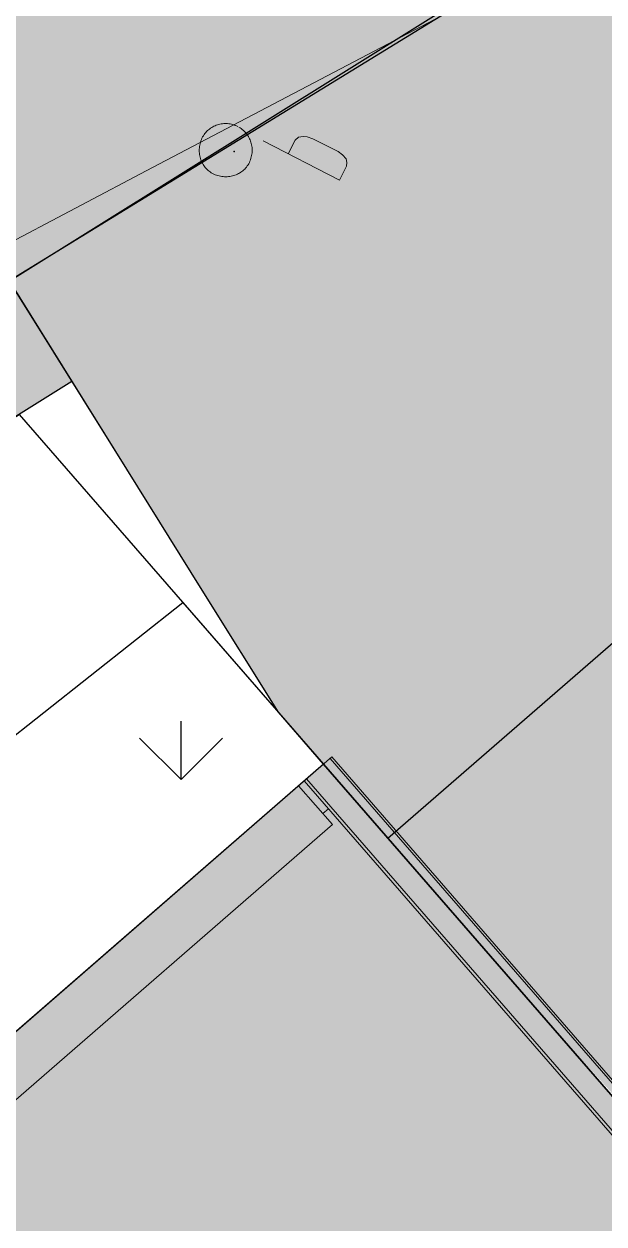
# Model space of a CAD drawing. Header units: metres. Extents: x 3 to 509016, y 4 to 6969473.
# Drawn here: x 507765.494 to 507767.853, y 6967253.572 to 6967258.452 of the extents above; entities that cross this region are included whole.
import ezdxf

# ---------------------------------------------------------------- set-up
doc = ezdxf.new("R2010")
doc.units = ezdxf.units.M
doc.linetypes.add('DASHED', pattern=[19.05, 12.7, -6.35])
doc.linetypes.add('ISO-DATUM', pattern=[30, 25, -5])
for name, color, linetype, lineweight in [('A-FLOR', 252, 'Continuous', 5), ('A-WALL', 252, 'Continuous', 5), ('ROAD_FURNITURE', 252, 'Continuous', 0), ('S_RM_UG_PIPES', 252, 'EXIST_RISINGMAIN', 0)]:
    doc.layers.add(name, color=color, linetype=linetype, lineweight=lineweight)
doc.layers.add('C_HATCH_PR_BUILDING', color=7, linetype='Continuous', true_color=0xffffff)
doc.layers.add('HATCH_PAVEMENT_FOOTPATH', color=7, linetype='Continuous', true_color=0xffe8a3)
for name, color, linetype in [('CIV_BUILDING FOOTPRINT', 252, 'ISO-DATUM'), ('CIV_BUILDING ROOF', 7, 'DASHED'), ('HATCH_LANDSCAPE', 1, 'Continuous'), ('mga2020ROAD_FURNITURE', 252, 'Continuous'), ('mga2020TOPO_GEN', 252, 'Continuous'), ('PAV_FOOTPATH', 252, 'Continuous'), ('XREF', 7, 'Continuous')]:
    doc.layers.add(name, color=color, linetype=linetype)
doc.layers.add('defpoints_hatch_bdy', color=47, linetype='Continuous', plot=False)
doc.styles.get("Standard").update_dxf_attribs({"font": 'ARIALN.TTF'})
doc.linetypes.add('EXIST_RISINGMAIN', pattern='A,5,-2.5,5,-2,["RM",Standard,S=2.5,R=0,X=0,Y=-1.25],-5,5,-2.5,5,-2.5', length=34.5)

# ---------------------------------------------------------------- blocks, each defined once
blk = doc.blocks.new('XD_HATCH')
at = {"layer": 'C_HATCH_PR_BUILDING'}
h = blk.add_hatch(color=256, dxfattribs=at)
h.dxf.hatch_style = 1
h.paths.add_polyline_path([(507766.7115, 6967255.4419), (507736.5225, 6967229.2026), (507736.7065, 6967228.9886), (507736.6866, 6967228.9713), (507782.5664, 6967176.2259), (507795.6608, 6967161.1606), (507797.004, 6967162.3282), (507817.315, 6967142.7075), (507816.1899, 6967141.3183), (507902.111, 6967071.7319), (507911.8012, 6967083.7195), (507919.9177, 6967093.7604), (507927.2652, 6967102.8327), (507888.2111, 6967134.4624), (507891.1024, 6967138.2676), (507841.6235, 6967217.7421), (507824.7665, 6967203.095), (507829.3108, 6967190.6071), (507825.7524, 6967187.5143), (507795.4936, 6967222.4037)])
at = {"layer": 'HATCH_LANDSCAPE', "ltscale": 0.5}
h = blk.add_hatch(dxfattribs=at)
h.set_pattern_fill('GRASS', color=256, scale=0.05)
h.paths.add_polyline_path([(507765.6876, 6967256.9979), (507766.7115, 6967255.4419), (507751.6164, 6967242.3217), (507748.7956, 6967245.5671), (507737.8253, 6967236.032), (507740.6461, 6967232.7866), (507736.5214, 6967229.2015), (507736.2584, 6967228.8951), (507736.0784, 6967229.1466), (507735.8162, 6967229.5596), (507735.5842, 6967229.9902), (507735.3834, 6967230.4363), (507735.2151, 6967230.8956), (507735.1947, 6967230.9601), (507735.1169, 6967231.2239), (507735.0799, 6967231.3658), (507734.9786, 6967231.8443), (507734.9118, 6967232.3289), (507734.8797, 6967232.8171), (507734.8803, 6967233.246), (507734.8828, 6967233.3062), (507734.9203, 6967233.7944), (507734.9896, 6967234.2792), (507735.0933, 6967234.7572), (507735.1745, 6967235.0486), (507735.231, 6967235.2266), (507735.4019, 6967235.6849), (507735.5476, 6967236.0122), (507735.6051, 6967236.1298), (507735.6577, 6967236.2326), (507735.8387, 6967236.5602), (507736.1023, 6967236.972), (507736.3513, 6967237.3085), (507736.3954, 6967237.3633), (507736.7158, 6967237.7327), (507737.0357, 6967238.0527), (507737.0624, 6967238.0775), (507737.2362, 6967238.2327), (507737.8116, 6967238.7328), (507738.189, 6967239.0609), (507738.5664, 6967239.3889), (507738.9437, 6967239.7169), (507739.3211, 6967240.0449), (507739.6985, 6967240.3729), (507739.8922, 6967240.5412), (507740.4538, 6967241.028), (507740.8316, 6967241.3555), (507741.2094, 6967241.683), (507741.5872, 6967242.0104), (507741.9651, 6967242.3379), (507742.3429, 6967242.6654), (507742.7207, 6967242.9929), (507743.0985, 6967243.3204), (507743.4764, 6967243.6479), (507743.8542, 6967243.9754), (507744.232, 6967244.3028), (507744.6098, 6967244.6303), (507744.9877, 6967244.9578), (507745.3655, 6967245.2853), (507745.7433, 6967245.6128), (507746.1211, 6967245.9403), (507746.499, 6967246.2678), (507746.8768, 6967246.5953), (507747.2546, 6967246.9227), (507747.6324, 6967247.2502), (507748.0103, 6967247.5777), (507748.3881, 6967247.9052), (507748.7659, 6967248.2327), (507749.1437, 6967248.5602), (507749.5216, 6967248.8877), (507749.8994, 6967249.2152), (507750.2772, 6967249.5426), (507750.655, 6967249.8701), (507750.8401, 6967250.0329), (507750.9252, 6967249.8972), (507751.8789, 6967248.3707), (507765.4483, 6967256.8484)])
at = {"layer": 'HATCH_PAVEMENT_FOOTPATH'}
h = blk.add_hatch(color=256, dxfattribs=at)
h.dxf.hatch_style = 1
h.paths.add_polyline_path([(507837.6741, 6967229.3651), (507837.6601, 6967229.3656), (507837.6504, 6967229.3603)], flags=17)
h.paths.add_polyline_path([(507818.8549, 6967260.9586), (507815.9879, 6967264.6389), (507812.7997, 6967267.4531), (507809.6019, 6967269.3029), (507805.8619, 6967270.6226), (507801.8063, 6967271.2294), (507798.1702, 6967271.0491), (507794.4038, 6967270.141), (507771.8963, 6967256.0787), (507773.231, 6967254.5403), (507795.1886, 6967268.2729), (507798.4566, 6967269.0609), (507801.7069, 6967269.222), (507805.3767, 6967268.6729), (507808.7612, 6967267.4786), (507811.6257, 6967265.8217), (507814.67, 6967263.1345), (507817.3271, 6967259.6667), (507819.0304, 6967256.9433), (507820.7235, 6967258.0021)])
h.paths.add_polyline_path([(507824.7568, 6967208.8777), (507820.8548, 6967204.075), (507817.8418, 6967207.5341)], flags=16)
h.paths.add_polyline_path([(507775.2, 6967252.2769), (507773.231, 6967254.5403), (507771.8963, 6967256.0787), (507768.8747, 6967259.5551), (507765.4333, 6967257.405), (507766.5276, 6967255.6535), (507766.7115, 6967255.4419), (507767.0075, 6967255.0955), (507767.5476, 6967254.4751), (507769.1356, 6967252.7357), (507770.0422, 6967251.7102), (507770.6909, 6967250.9598), (507784.4416, 6967235.0558), (507795.4878, 6967222.3587), (507798.5455, 6967218.8848), (507825.7524, 6967187.5143), (507829.3108, 6967190.6071), (507824.7665, 6967203.095), (507841.6235, 6967217.7421), (507841.6355, 6967217.752), (507842.5745, 6967216.2486), (507846.7018, 6967218.8539), (507843.9539, 6967223.1655), (507842.821, 6967224.9787), (507836.0398, 6967235.8326), (507834.8741, 6967237.6984), (507828.0909, 6967248.5555), (507828.2181, 6967248.635), (507824.2068, 6967255.0785), (507824.2306, 6967257.0688), (507826.6039, 6967258.5414), (507828.5549, 6967258.0054), (507828.2109, 6967258.8379), (507826.5153, 6967261.5518), (507825.7564, 6967262.054), (507825.5442, 6967260.2375), (507821.0713, 6967257.4518), (507820.7233, 6967258.002), (507819.0304, 6967256.9433), (507820.4026, 6967254.7492), (507825.1395, 6967249.8154), (507839.4219, 6967226.9278), (507827.0153, 6967211.6575), (507816.098, 6967209.5361), (507803.586, 6967223.8952), (507801.4694, 6967222.0543), (507795.9286, 6967228.4506), (507787.704, 6967237.9042)])
h = blk.add_hatch(color=256, dxfattribs=at)
h.dxf.hatch_style = 1
h.paths.add_polyline_path([(507751.8789, 6967248.3707), (507750.8192, 6967250.0668), (507764.199, 6967258.2482), (507768.6503, 6967260.7366), (507768.8747, 6967259.5551), (507765.4333, 6967257.405), (507765.6876, 6967256.9979)])
at = {"elevation": 4.784}
blk.add_lwpolyline([(507750.655, 6967249.8701), (507750.8401, 6967250.0329), (507750.9252, 6967249.8972), (507751.8789, 6967248.3707), (507765.4483, 6967256.8484), (507765.4746, 6967256.8649), (507766.7115, 6967255.4419), (507751.6164, 6967242.3217), (507748.7956, 6967245.5671)], dxfattribs=at)
at = {"layer": 'defpoints_hatch_bdy', "color": 4}
blk.add_lwpolyline([(507751.8789, 6967248.3707), (507750.8192, 6967250.0668), (507764.6279, 6967258.6941), (507765.6876, 6967256.9979)], close=True, dxfattribs=at)
blk = doc.blocks.new('25027_BNP_Skygate Play-Sheet - 000101 - SITE PLAN')
at = {"layer": 'A-FLOR'}
for p, q in [((-2228983.4, 4029426.1), (-2228983.4, 4013143.9)), ((-2231009.8, 4013178.3), (-2231014.5, 4013208)), ((-2230869, 4013248.2), (-2230845.5, 4013100.1)), ((-2230844.8, 4013100.2), (-2230568.7, 4013143.9)), ((-2220833.7, 4013143.9), (-2230568.7, 4013143.9))]:
    blk.add_line(p, q, dxfattribs=at)
at = {"layer": 'A-WALL'}
for p, q in [((-2231072.8, 4013198.7), (-2237289.7, 4052449.7)), ((-2231206.2, 4015377), (-2230866.4, 4013231.4)), ((-2231072.8, 4013198.7), (-2230866.4, 4013231.4)), ((-2230861.7, 4013201.8), (-2238039.2, 4012064.9)), ((-2230859.8, 4013189.9), (-2238037.3, 4012053.1)), ((-2230838.5, 4013055.6), (-2230861.7, 4013201.8)), ((-2230845.4, 4013099.1), (-2238022.9, 4011962.2)), ((-2230839.9, 4013064.5), (-2238017.4, 4011927.7)), ((-2238016, 4011918.8), (-2230838.5, 4013055.6))]:
    blk.add_line(p, q, dxfattribs=at)
blk = doc.blocks.new('XE_ARCH')
at = {"xscale": 0.001, "yscale": 0.001, "zscale": 0.001, "rotation": 121.996}
blk.add_blockref('25027_BNP_Skygate Play-Sheet - 000101 - SITE PLAN', (509988.1258, 6971273.7702), dxfattribs=at)
blk = doc.blocks.new('BAC R BOL SMALL')
for p, q in [((-1.7605, 4.0325), (-1.9516, 3.9447)), ((-1.5655, 4.1112), (-1.7605, 4.0325)), ((-1.367, 4.1804), (-1.5655, 4.1112)), ((-1.1654, 4.2401), (-1.367, 4.1804)), ((-0.9611, 4.2902), (-1.1654, 4.2401)), ((-0.7544, 4.3306), (-0.9611, 4.2902)), ((-0.5458, 4.3611), (-0.7544, 4.3306)), ((-0.3356, 4.3816), (-0.5458, 4.3611)), ((-0.1241, 4.392), (-0.3356, 4.3816)), ((0.0882, 4.3922), (-0.1241, 4.392)), ((0.301, 4.3821), (0.0882, 4.3922)), ((0.5139, 4.3616), (0.301, 4.3821)), ((0.7265, 4.3305), (0.5139, 4.3616)), ((0.9385, 4.2888), (0.7265, 4.3305)), ((1.1495, 4.2362), (0.9385, 4.2888)), ((1.359, 4.1728), (1.1495, 4.2362)), ((1.5668, 4.0983), (1.359, 4.1728)), ((1.7725, 4.0127), (1.5668, 4.0983)), ((1.9756, 3.9158), (1.7725, 4.0127)), ((-3.9185, 1.9844), (-4.0159, 1.7589)), ((-3.8088, 2.2087), (-3.9185, 1.9844)), ((-3.6931, 2.3988), (-3.8088, 2.2087)), ((-3.569, 2.5811), (-3.6931, 2.3988)), ((-3.4369, 2.7554), (-3.569, 2.5811)), ((-3.2973, 2.9215), (-3.4369, 2.7554)), ((-3.1504, 3.0794), (-3.2973, 2.9215)), ((-2.9967, 3.229), (-3.1504, 3.0794)), ((-2.8365, 3.3701), (-2.9967, 3.229)), ((-2.6702, 3.5026), (-2.8365, 3.3701)), ((-2.4982, 3.6265), (-2.6702, 3.5026)), ((-2.3209, 3.7415), (-2.4982, 3.6265)), ((-2.1385, 3.8476), (-2.3209, 3.7415)), ((-1.9516, 3.9447), (-2.1385, 3.8476)), ((2.364, 3.6868), (2.1736, 3.8056)), ((2.5466, 3.5598), (2.364, 3.6868)), ((2.7214, 3.4249), (2.5466, 3.5598)), ((2.8881, 3.2825), (2.7214, 3.4249)), ((3.0465, 3.1328), (2.8881, 3.2825)), ((3.1966, 2.9762), (3.0465, 3.1328)), ((3.3382, 2.813), (3.1966, 2.9762)), ((3.4711, 2.6437), (3.3382, 2.813)), ((3.5951, 2.4684), (3.4711, 2.6437)), ((3.7101, 2.2875), (3.5951, 2.4684)), ((3.816, 2.1015), (3.7101, 2.2875)), ((3.9126, 1.9105), (3.816, 2.1015)), ((11.9592, 2.1519), (11.43, 1.6933)), ((12.7353, 2.293), (11.9592, 2.1519)), ((13.3703, 2.2225), (12.7353, 2.293)), ((14.3228, 1.905), (13.3703, 2.2225)), ((-4.3679, 0.1747), (-4.3729, -0.0484)), ((-4.3519, 0.3993), (-4.3679, 0.1747)), ((-4.3247, 0.625), (-4.3519, 0.3993)), ((-4.2862, 0.8515), (-4.3247, 0.625)), ((-4.2362, 1.0785), (-4.2862, 0.8515)), ((-4.1746, 1.3056), (-4.2362, 1.0785)), ((-4.1012, 1.5325), (-4.1746, 1.3056)), ((-4.0159, 1.7589), (-4.1012, 1.5325)), ((3.9998, 1.7149), (3.9126, 1.9105)), ((4.0773, 1.5151), (3.9998, 1.7149)), ((4.145, 1.3114), (4.0773, 1.5151)), ((4.2028, 1.1041), (4.145, 1.3114)), ((4.2506, 0.8936), (4.2028, 1.1041)), ((4.2881, 0.6801), (4.2506, 0.8936)), ((4.3152, 0.4641), (4.2881, 0.6801)), ((4.3318, 0.2458), (4.3152, 0.4641)), ((4.3376, 0.0256), (4.3318, 0.2458)), ((4.3327, -0.1962), (4.3376, 0.0256)), ((6.1384, 1.5522), (18.6973, -4.9036)), ((11.43, 1.6933), (10.2659, -0.5997)), ((18.4856, -0.2117), (14.3228, 1.905)), ((-4.3729, -0.0484), (-4.367, -0.2697)), ((-4.367, -0.2697), (-4.3504, -0.4889)), ((-4.3504, -0.4889), (-4.3233, -0.7057)), ((-4.3233, -0.7057), (-4.2858, -0.9197)), ((-4.2858, -0.9197), (-4.2381, -1.1305)), ((-4.2381, -1.1305), (-4.1802, -1.3379)), ((-4.1802, -1.3379), (-4.1125, -1.5415)), ((-4.1125, -1.5415), (-4.035, -1.741)), ((-4.035, -1.741), (-3.9478, -1.936)), ((-3.9478, -1.936), (-3.8512, -2.1263)), ((3.8833, -1.9876), (3.9807, -1.7651)), ((3.9807, -1.7651), (4.066, -1.5415)), ((4.066, -1.5415), (4.1394, -1.3172)), ((4.1394, -1.3172), (4.201, -1.0925)), ((4.201, -1.0925), (4.251, -0.8677)), ((4.251, -0.8677), (4.2895, -0.6432)), ((4.2895, -0.6432), (4.3167, -0.4192)), ((4.3167, -0.4192), (4.3327, -0.1962)), ((19.1911, -0.7409), (18.4856, -0.2117)), ((19.7909, -1.4111), (19.1911, -0.7409)), ((19.8967, -2.0109), (19.7909, -1.4111)), ((-3.8512, -2.1263), (-3.7453, -2.3115)), ((-3.7453, -2.3115), (-3.6303, -2.4912)), ((-3.6303, -2.4912), (-3.5063, -2.6651)), ((-3.5063, -2.6651), (-3.3734, -2.8329)), ((-3.3734, -2.8329), (-3.2318, -2.9943)), ((-3.2318, -2.9943), (-3.0817, -3.1489)), ((-3.0817, -3.1489), (-2.9233, -3.2965)), ((-2.9233, -3.2965), (-2.7566, -3.4365)), ((-2.7566, -3.4365), (-2.5818, -3.5688)), ((-2.5818, -3.5688), (-2.3992, -3.6931)), ((-2.3992, -3.6931), (-2.2088, -3.8088)), ((-2.2088, -3.8088), (-1.9877, -3.9154)), ((-1.9877, -3.9154), (-1.7652, -4.0101)), ((1.7087, -4.0236), (1.9031, -3.9375)), ((1.9031, -3.9375), (2.0929, -3.842)), ((2.0929, -3.842), (2.2776, -3.7372)), ((2.2776, -3.7372), (2.457, -3.6233)), ((2.457, -3.6233), (2.6306, -3.5003)), ((2.6306, -3.5003), (2.7982, -3.3685)), ((2.7982, -3.3685), (2.9594, -3.2279)), ((2.9594, -3.2279), (3.1139, -3.0788)), ((3.1139, -3.0788), (3.2613, -2.9211)), ((3.2613, -2.9211), (3.4013, -2.7552)), ((3.4013, -2.7552), (3.5336, -2.5811)), ((3.5336, -2.5811), (3.6578, -2.3989)), ((3.6578, -2.3989), (3.7736, -2.2088)), ((3.7736, -2.2088), (3.8833, -1.9876)), ((18.6973, -4.9036), (19.8614, -2.6106)), ((19.8614, -2.6106), (19.8967, -2.0109)), ((-1.7652, -4.0101), (-1.5416, -4.0931)), ((-1.5416, -4.0931), (-1.3173, -4.1646)), ((-1.3173, -4.1646), (-1.0926, -4.2245)), ((-1.0926, -4.2245), (-0.8679, -4.2732)), ((-0.8679, -4.2732), (-0.6435, -4.3106)), ((-0.6435, -4.3106), (-0.4197, -4.337)), ((-0.4197, -4.337), (-0.1969, -4.3525)), ((-0.1969, -4.3525), (0.0246, -4.3573)), ((0.0246, -4.3573), (0.2444, -4.3514)), ((0.2444, -4.3514), (0.4623, -4.335)), ((0.4623, -4.335), (0.6778, -4.3082)), ((0.6778, -4.3082), (0.8906, -4.2712)), ((0.8906, -4.2712), (1.1005, -4.2241)), ((1.1005, -4.2241), (1.307, -4.1671)), ((1.307, -4.1671), (1.5099, -4.1002)), ((1.5099, -4.1002), (1.7087, -4.0236))]:
    blk.add_line(p, q)
blk = doc.blocks.new('XE_SURVEY')
at = {"layer": 'mga2020ROAD_FURNITURE'}
blk.add_point((507766.3482, 6967257.9344, 4.6726), dxfattribs=at)
blk.add_point((507766.3482, 6967257.9344, 4.6726), dxfattribs=at)
at = {"layer": 'mga2020TOPO_GEN'}
blk.add_polyline3d([(507721.4061, 6967230.9471, 4.3849), (507722.8503, 6967231.8206, 4.4603), (507725.9428, 6967226.5822, 4.5347), (507728.7643, 6967229.3076, 4.3792), (507732.4014, 6967233.8998, 4.4481), (507736.333, 6967237.9283, 4.5187), (507738.4795, 6967240.1832, 4.5227), (507742.8798, 6967243.4148, 4.5515), (507748.1545, 6967246.6967, 4.5782), (507754.6316, 6967250.6759, 4.5949), (507759.7921, 6967253.8601, 4.5724), (507763.226, 6967256.0566, 4.6167), (507767.2843, 6967258.544, 4.6833), (507767.3115, 6967260.0389, 4.6591)], dxfattribs=at)
at = {"layer": 'S_RM_UG_PIPES'}
blk.add_lwpolyline([(507783.0387, 6967266.9042), (507782.2027, 6967265.9602), (507774.9124, 6967262.4329), (507770.4424, 6967260.194), (507766.0161, 6967257.8685), (507761.8947, 6967255.7032), (507756.9433, 6967252.5983), (507752.2532, 6967249.6573), (507747.9878, 6967247.1179), (507745.4098, 6967245.5836), (507743.6911, 6967244.5608), (507741.1352, 6967242.9905), (507734.7873, 6967238.9962), (507730.5554, 6967236.3333), (507726.0446, 6967234.1852), (507725.0957, 6967233.7482), (507720.8087, 6967233.4102), (507720.2157, 6967230.8222)], dxfattribs=at)
at = {"layer": 'ROAD_FURNITURE', "xscale": 0.0247222863170386, "yscale": 0.0247222863170386, "zscale": 0.0247222863170386}
blk.add_blockref('BAC R BOL SMALL', (507766.3146, 6967257.9387, 4.6726), dxfattribs=at)
blk = doc.blocks.new('XD_DESIGN_1')
at = {"layer": 'CIV_BUILDING FOOTPRINT'}
blk.add_lwpolyline([(507766.7127, 6967255.4428), (507736.5214, 6967229.2015), (507795.6614, 6967161.1614), (507797.0047, 6967162.3289), (507817.3155, 6967142.7081), (507816.1904, 6967141.3189), (507902.111, 6967071.7319), (507918.7299, 6967092.3733), (507927.2264, 6967102.8642), (507888.2115, 6967134.4625), (507891.2843, 6967138.2566), (507841.6355, 6967217.752), (507824.7674, 6967203.0956), (507829.2813, 6967190.6909), (507825.6989, 6967187.5773), (507766.7127, 6967255.4428)], dxfattribs=at)
at = {"layer": 'CIV_BUILDING ROOF'}
for points in [[(507891.2639, 6967138.2893), (507892.5905, 6967139.9398), (507841.0172, 6967222.4871), (507822.8298, 6967202.5251), (507826.8091, 6967191.5897), (507825.9227, 6967190.4953), (507813.4366, 6967204.8608), (507810.4853, 6967215.98), (507803.5849, 6967223.8943), (507799.7728, 6967220.5812), (507768.5469, 6967256.5071), (507766.9739, 6967255.1399)], [(507736.5214, 6967229.2015), (507735.95, 6967229.8588), (507750.4328, 6967243.6911), (507766.1398, 6967256.0996), (507766.7127, 6967255.4428)]]:
    blk.add_lwpolyline(points, dxfattribs=at)
at = {"layer": 'PAV_FOOTPATH'}
for points in [[(507768.8747, 6967259.5551), (507765.4333, 6967257.405)], [(507764.4825, 6967258.9268), (507766.2175, 6967256.1499), (507766.5276, 6967255.6535), (507766.7127, 6967255.4428), (507825.6989, 6967187.5773), (507829.2813, 6967190.6909), (507824.7674, 6967203.0956), (507841.6353, 6967217.7523), (507891.2842, 6967138.2569), (507888.2115, 6967134.4625), (507927.2651, 6967102.8326), (507918.7299, 6967092.3733), (507920.8238, 6967090.6774), (507929.3204, 6967101.1683), (507927.2651, 6967102.8326)]]:
    blk.add_lwpolyline(points, dxfattribs=at)
blk = doc.blocks.new('XD_DESIGN_2')
at = {"layer": 'CIV_BUILDING FOOTPRINT'}
blk.add_lwpolyline([(507766.7127, 6967255.4428), (507736.5214, 6967229.2015), (507795.6614, 6967161.1614), (507797.0047, 6967162.3289), (507817.3155, 6967142.7081), (507816.1904, 6967141.3189), (507902.111, 6967071.7319), (507918.7299, 6967092.3733), (507927.2264, 6967102.8642), (507888.2115, 6967134.4625), (507891.2843, 6967138.2566), (507841.6355, 6967217.752), (507824.7674, 6967203.0956), (507829.2813, 6967190.6909), (507825.6989, 6967187.5773), (507766.7127, 6967255.4428)], dxfattribs=at)
at = {"layer": 'CIV_BUILDING ROOF'}
for points in [[(507891.2639, 6967138.2893), (507892.5905, 6967139.9398), (507841.0172, 6967222.4871), (507822.8298, 6967202.5251), (507826.8091, 6967191.5897), (507825.9227, 6967190.4953), (507813.4366, 6967204.8608), (507810.4853, 6967215.98), (507803.5849, 6967223.8943), (507799.7728, 6967220.5812), (507768.5469, 6967256.5071), (507766.9739, 6967255.1399)], [(507736.5214, 6967229.2015), (507735.95, 6967229.8588), (507750.4328, 6967243.6911), (507766.1398, 6967256.0996), (507766.7127, 6967255.4428)]]:
    blk.add_lwpolyline(points, dxfattribs=at)
at = {"layer": 'PAV_FOOTPATH'}
for points in [[(507768.8747, 6967259.5551), (507765.4333, 6967257.405)], [(507764.4825, 6967258.9268), (507766.2175, 6967256.1499), (507766.5276, 6967255.6535), (507766.7127, 6967255.4428), (507825.6989, 6967187.5773), (507829.2813, 6967190.6909), (507824.7674, 6967203.0956), (507841.6353, 6967217.7523), (507891.2842, 6967138.2569), (507888.2115, 6967134.4625), (507927.2651, 6967102.8326), (507918.7299, 6967092.3733), (507920.8238, 6967090.6774), (507929.3204, 6967101.1683), (507927.2651, 6967102.8326)]]:
    blk.add_lwpolyline(points, dxfattribs=at)

msp = doc.modelspace()

# ---------------------------------------------------------------- linework, layer by layer
msp.add_lwpolyline([(507766.7127, 6967255.4428), (507736.5225, 6967229.2026), (507795.6614, 6967161.1614), (507797.0047, 6967162.3289), (507817.3155, 6967142.7081), (507816.1904, 6967141.3189), (507902.0841, 6967071.7407), (507927.2653, 6967102.8324), (507888.2115, 6967134.4625), (507891.2843, 6967138.2566), (507841.6355, 6967217.752), (507824.7674, 6967203.0956), (507829.2813, 6967190.6909), (507825.6989, 6967187.5773), (507766.7127, 6967255.4428)])

# ---------------------------------------------------------------- block references
for name in ['XD_HATCH', 'XE_ARCH', 'XE_SURVEY']:
    msp.add_blockref(name, (0, 0))
at = {"layer": 'XREF'}
for name in ['XD_HATCH', 'XE_ARCH', 'XE_SURVEY']:
    msp.add_blockref(name, (0, 0), dxfattribs=at)

# ---------------------------------------------------------------- next in the draw order: block references
msp.add_blockref('XD_DESIGN_1', (0, 0))

# ---------------------------------------------------------------- next in the draw order: block references
msp.add_blockref('XD_DESIGN_2', (0, 0), dxfattribs=at)

doc.saveas('drawing.dxf')
